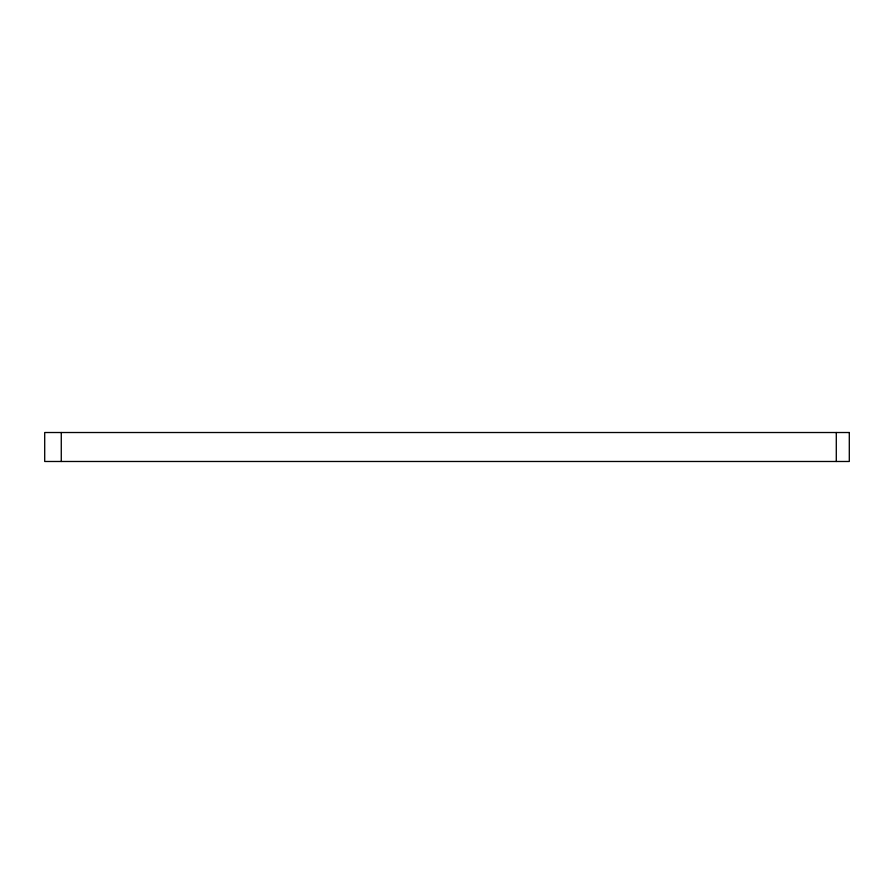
<?xml version="1.0" encoding="UTF-8"?>
<svg xmlns="http://www.w3.org/2000/svg" width="894" height="894" viewBox="0 0 894 894"><rect width="100%" height="100%" fill="white"/><g stroke="black" fill="none" stroke-linecap="round" stroke-linejoin="round"><path stroke-width="1.34" d="M836.292 432.517L836.292 461.483M61.273 432.517L61.273 461.483M849.3 432.517L44.7 432.517L44.7 461.483L849.3 461.483L849.3 432.517"/></g></svg>
